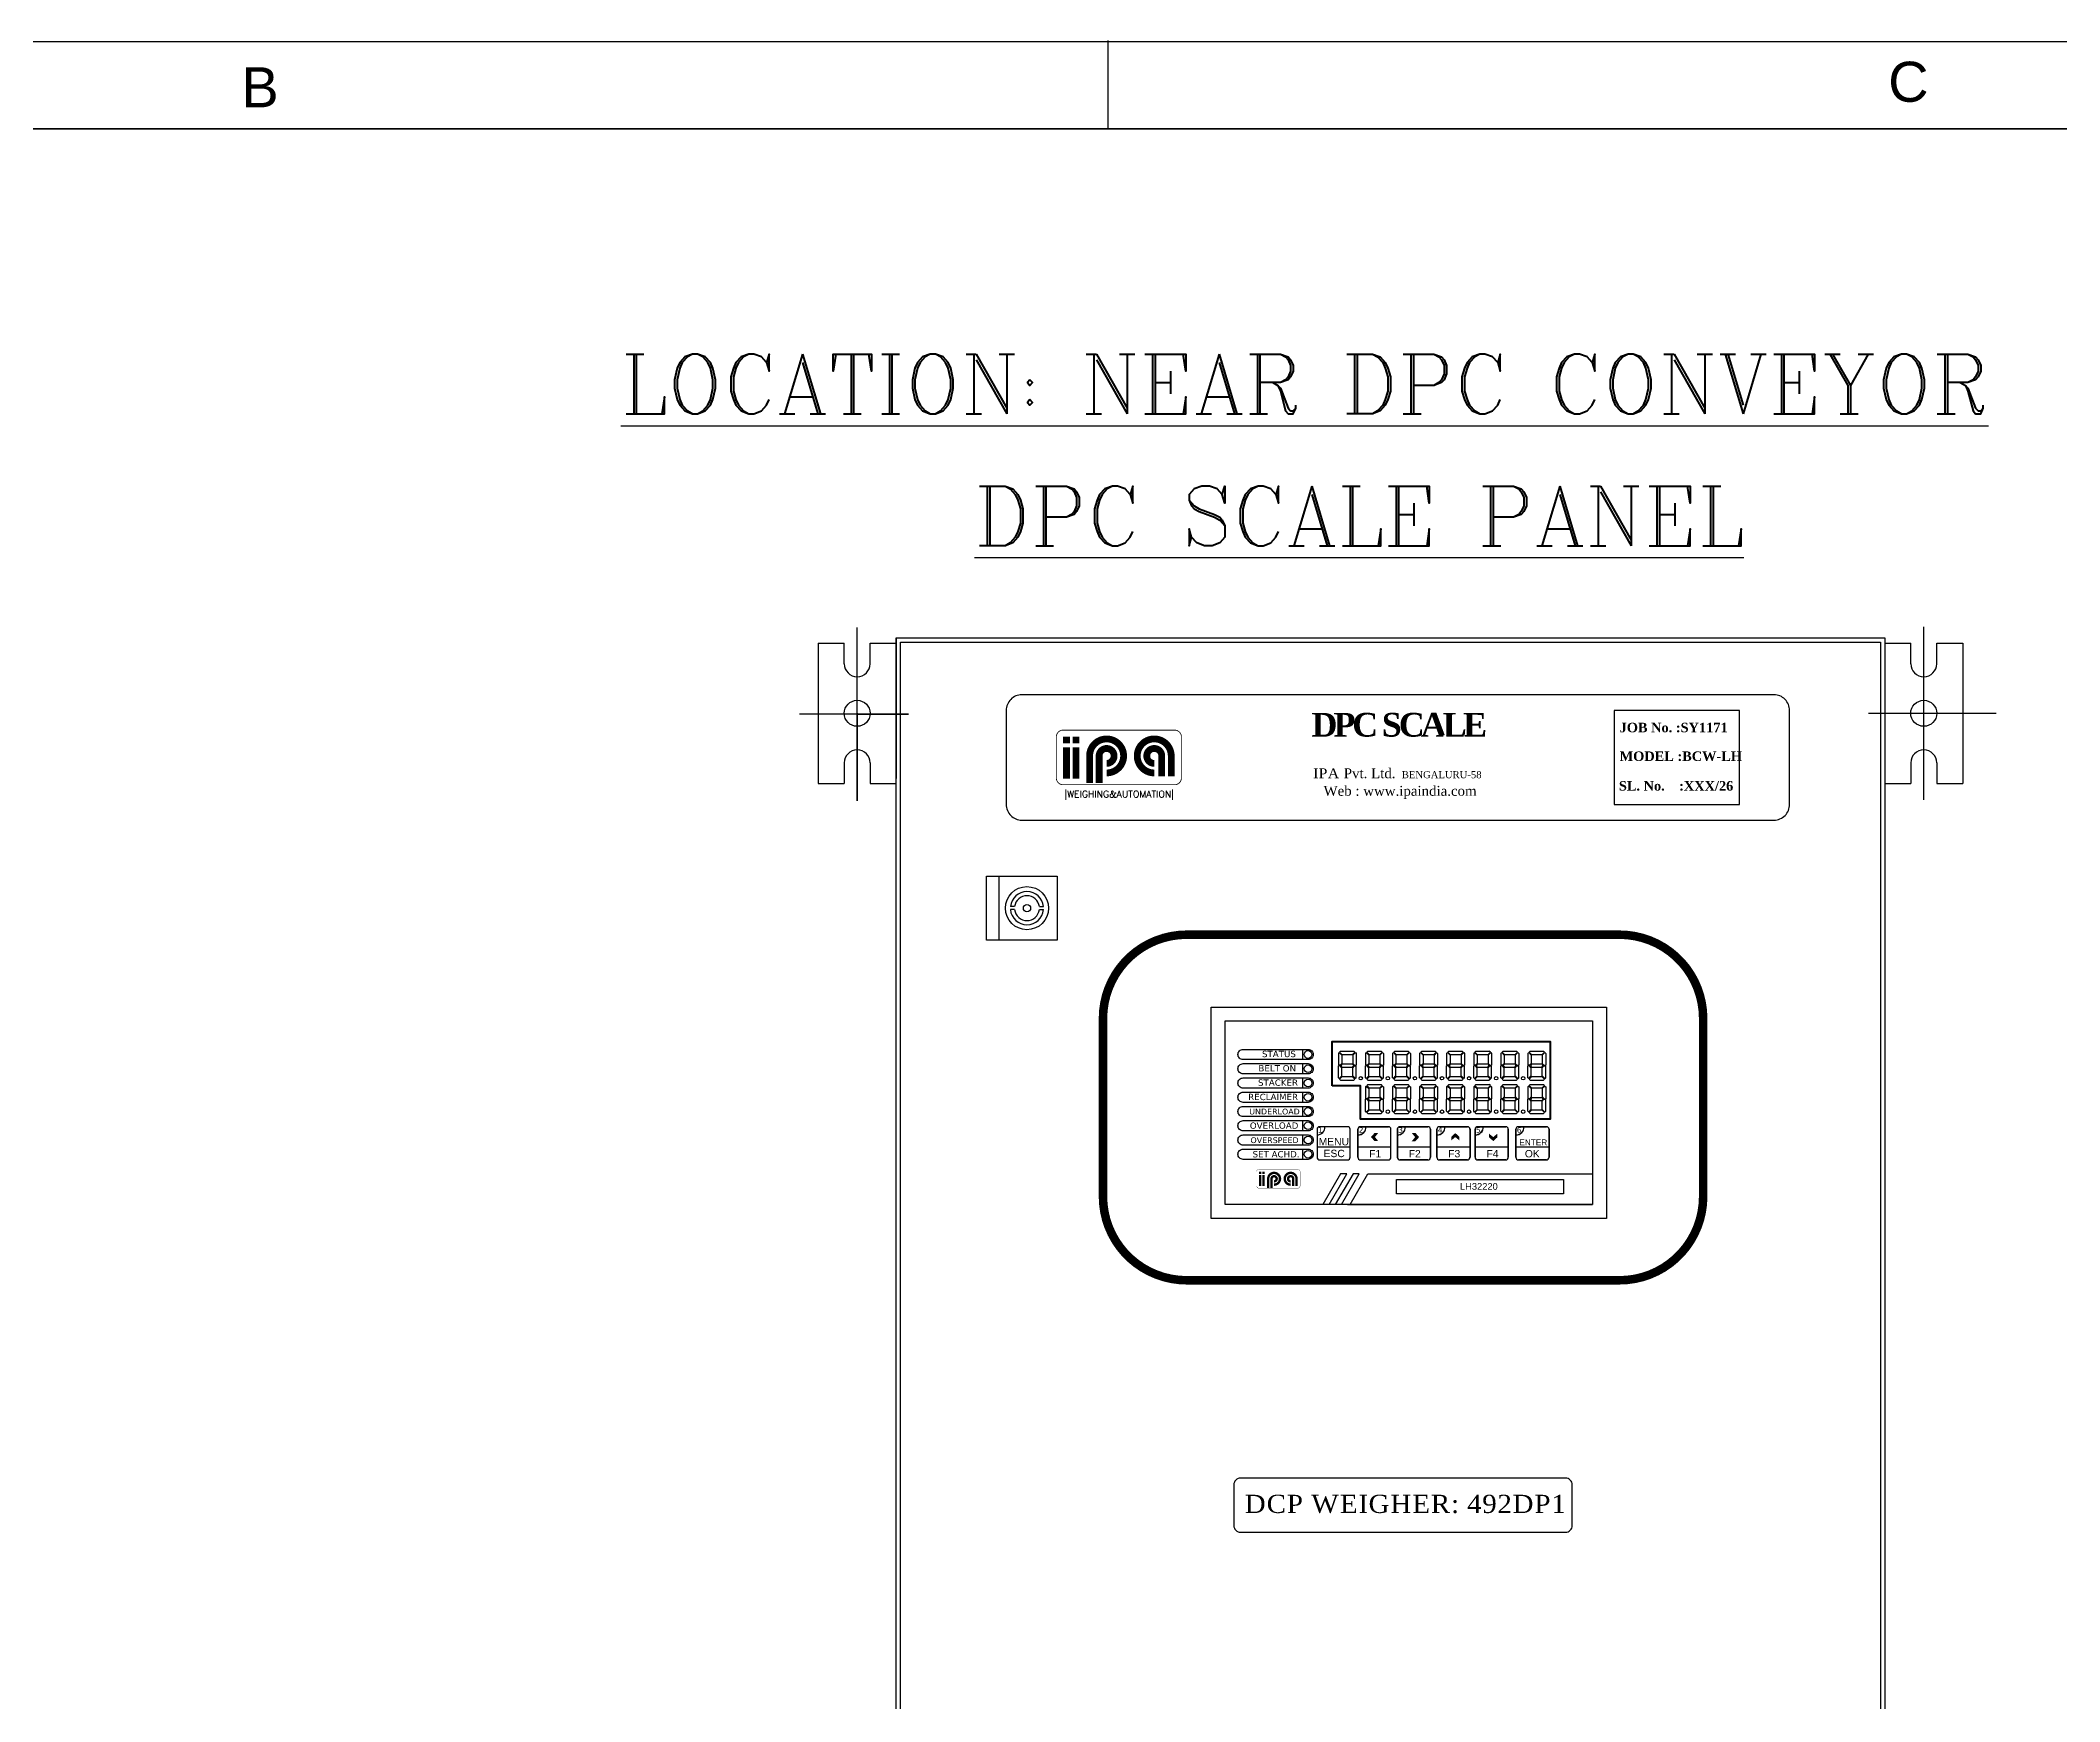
# Model space of a CAD drawing. Header units: inches. Extents: x 784 to 2184505, y 7 to 371504.
# Drawn here: x 123988 to 159122, y 165380 to 194290 of the extents above; entities that cross this region are included whole.
import ezdxf
from ezdxf.enums import TextEntityAlignment as Align

# ---------------------------------------------------------------- set-up
doc = ezdxf.new("R2010")
doc.units = ezdxf.units.IN
doc.header["$MEASUREMENT"] = 0
doc.layers.add('DRG', color=2, linetype='Continuous')
doc.layers.add('SHEET', color=10, linetype='Continuous')
doc.styles.add('ROMANC', font='romanc.shx', dxfattribs={"height": 5})
doc.styles.add('ROMANT', font='romant', dxfattribs={"width": 1.3, "height": 4})
doc.styles.get("Standard").update_dxf_attribs({"font": 'arial.ttf'})
doc.styles.add('STYLE1', font='verdana.TTF')

# ---------------------------------------------------------------- blocks, each defined once
blk = doc.blocks.new('zw$637E')
at = {"linetype": 'Continuous', "ltscale": 10}
h = blk.add_hatch(color=0, dxfattribs=at)
h.dxf.hatch_style = 1
h.paths.add_polyline_path([(5369, 2738), (5492, 2600), (5616, 2600), (5504, 2738), (5616, 2876), (5492, 2876)])
h = blk.add_hatch(color=0, dxfattribs=at)
h.dxf.hatch_style = 1
h.paths.add_polyline_path([(6989, 2736), (6866, 2874), (6742, 2874), (6855, 2736), (6742, 2598), (6866, 2598)])
h = blk.add_hatch(color=0, dxfattribs=at)
h.dxf.hatch_style = 1
h.paths.add_polyline_path([(8206, 2871), (8068, 2747), (8068, 2623), (8206, 2736), (8344, 2623), (8344, 2747)])
h = blk.add_hatch(color=0, dxfattribs=at)
h.dxf.hatch_style = 1
h.paths.add_polyline_path([(9481, 2602), (9619, 2726), (9619, 2850), (9481, 2737), (9343, 2850), (9343, 2726)])
for p, q in [((3084, 5343), (3084, 5686)), ((3084, 4863), (3084, 5206)), ((3084, 4384), (3084, 4727)), ((3084, 3905), (3084, 4248)), ((3084, 3425), (3084, 3768)), ((3084, 2946), (3084, 3289)), ((3084, 2467), (3084, 2810)), ((4928, 2999), (4928, 2817)), ((5013, 3085), (5195, 3085)), ((5195, 3085), (5956, 3085)), ((6042, 2056), (6042, 2999)), ((6257, 2999), (6257, 2817)), ((6342, 3085), (6524, 3085)), ((7586, 2999), (7586, 2817)), ((7671, 3085), (7853, 3085)), ((8872, 2999), (8872, 2817)), ((8957, 3085), (9139, 3085)), ((10244, 2999), (10244, 2817)), ((10329, 3085), (10511, 3085)), ((3084, 1987), (3084, 2330)), ((4670, 2399), (3556, 2399)), ((6042, 2399), (4928, 2399)), ((7371, 2399), (6257, 2399)), ((8700, 2399), (7586, 2399)), ((9986, 2399), (8872, 2399)), ((11358, 2399), (10244, 2399)), ((4672, 469), (5270, 1498)), ((5013, 1970), (5956, 1970)), ((5270, 1498), (12816, 1498)), ((4585, 469), (12816, 469))]:
    blk.add_line(p, q)
at = {"color": 242, "linetype": 'Continuous', "ltscale": 10}
for p, q in [((4303, 5579), (4273, 5549)), ((4273, 5549), (4273, 5150)), ((4303, 5579), (4390, 5491)), ((4316, 5593), (4350, 5626)), ((4316, 5593), (4405, 5505)), ((4350, 5626), (4799, 5626)), ((4390, 5491), (4390, 5213)), ((4743, 5505), (4405, 5505)), ((4832, 5593), (4743, 5505)), ((4845, 5579), (4759, 5491)), ((4759, 5491), (4759, 5213)), ((4832, 5593), (4799, 5626)), ((4845, 5579), (4876, 5549)), ((4876, 5549), (4876, 5150)), ((5213, 5579), (5183, 5549)), ((5183, 5549), (5183, 5150)), ((5213, 5579), (5300, 5491)), ((5227, 5593), (5260, 5626)), ((5227, 5593), (5315, 5505)), ((5260, 5626), (5709, 5626)), ((5300, 5491), (5300, 5213)), ((5654, 5505), (5315, 5505)), ((5742, 5593), (5654, 5505)), ((5756, 5579), (5669, 5491)), ((5669, 5491), (5669, 5213)), ((5742, 5593), (5709, 5626)), ((5756, 5579), (5786, 5549)), ((5786, 5549), (5786, 5150)), ((6123, 5579), (6093, 5549)), ((6093, 5549), (6093, 5150)), ((6123, 5579), (6210, 5491)), ((6137, 5593), (6170, 5626)), ((6137, 5593), (6225, 5505)), ((6170, 5626), (6619, 5626)), ((6210, 5491), (6210, 5213)), ((6564, 5505), (6225, 5505)), ((6653, 5593), (6564, 5505)), ((6666, 5579), (6579, 5491)), ((6579, 5491), (6579, 5213)), ((6653, 5593), (6619, 5626)), ((6666, 5579), (6696, 5549)), ((6696, 5549), (6696, 5150)), ((7034, 5579), (7004, 5549)), ((7004, 5549), (7004, 5150)), ((7034, 5579), (7121, 5491)), ((7047, 5593), (7081, 5626)), ((7047, 5593), (7136, 5505)), ((7081, 5626), (7530, 5626)), ((7121, 5491), (7121, 5213)), ((7474, 5505), (7136, 5505)), ((7563, 5593), (7474, 5505)), ((7577, 5579), (7490, 5491)), ((7490, 5491), (7490, 5213)), ((7563, 5593), (7530, 5626)), ((7577, 5579), (7607, 5549)), ((7607, 5549), (7607, 5150)), ((7944, 5579), (7914, 5549)), ((7914, 5549), (7914, 5150)), ((7944, 5579), (8031, 5491)), ((7958, 5593), (7991, 5626)), ((7958, 5593), (8046, 5505)), ((7991, 5626), (8440, 5626)), ((8031, 5491), (8031, 5213)), ((8385, 5505), (8046, 5505)), ((8473, 5593), (8385, 5505)), ((8487, 5579), (8400, 5491)), ((8400, 5491), (8400, 5213)), ((8473, 5593), (8440, 5626)), ((8487, 5579), (8517, 5549)), ((8517, 5549), (8517, 5150)), ((8854, 5579), (8824, 5549)), ((8824, 5549), (8824, 5150)), ((8854, 5579), (8941, 5491)), ((8868, 5593), (8901, 5626)), ((8868, 5593), (8957, 5505)), ((8901, 5626), (9350, 5626)), ((8941, 5491), (8941, 5213)), ((9295, 5505), (8957, 5505)), ((9384, 5593), (9295, 5505)), ((9397, 5579), (9310, 5491)), ((9310, 5491), (9310, 5213)), ((9384, 5593), (9350, 5626)), ((9397, 5579), (9427, 5549)), ((9427, 5549), (9427, 5150)), ((9765, 5579), (9735, 5549)), ((9735, 5549), (9735, 5150)), ((9765, 5579), (9852, 5491)), ((9778, 5593), (9812, 5626)), ((9778, 5593), (9867, 5505)), ((9812, 5626), (10261, 5626)), ((9852, 5491), (9852, 5213)), ((10205, 5505), (9867, 5505)), ((10294, 5593), (10205, 5505)), ((10308, 5579), (10221, 5491)), ((10221, 5491), (10221, 5213)), ((10294, 5593), (10261, 5626)), ((10308, 5579), (10338, 5549)), ((10338, 5549), (10338, 5150)), ((10675, 5579), (10645, 5549)), ((10645, 5549), (10645, 5150)), ((10675, 5579), (10762, 5491)), ((10689, 5593), (10722, 5626)), ((10689, 5593), (10777, 5505)), ((10722, 5626), (11171, 5626)), ((10762, 5491), (10762, 5213)), ((11116, 5505), (10777, 5505)), ((11204, 5593), (11116, 5505)), ((11218, 5579), (11131, 5491)), ((11131, 5491), (11131, 5213)), ((11204, 5593), (11171, 5626)), ((11218, 5579), (11248, 5549)), ((11248, 5549), (11248, 5150)), ((4332, 5150), (4273, 5150)), ((4332, 5132), (4273, 5132)), ((4273, 4733), (4273, 5132)), ((4303, 4703), (4390, 4791)), ((4316, 4689), (4405, 4777)), ((4390, 5213), (4332, 5150)), ((4390, 5069), (4332, 5132)), ((4405, 5195), (4356, 5141)), ((4405, 5087), (4356, 5141)), ((4390, 4791), (4390, 5069)), ((4405, 5195), (4743, 5195)), ((4405, 5087), (4743, 5087)), ((4405, 4777), (4743, 4777)), ((4743, 5195), (4792, 5141)), ((4743, 5087), (4792, 5141)), ((4832, 4689), (4743, 4777)), ((4759, 5213), (4816, 5150)), ((4759, 5069), (4816, 5132)), ((4759, 4791), (4759, 5069)), ((4845, 4703), (4759, 4791)), ((4816, 5150), (4876, 5150)), ((4816, 5132), (4876, 5132)), ((4876, 4733), (4876, 5132)), ((5243, 5150), (5183, 5150)), ((5243, 5132), (5183, 5132)), ((5183, 4733), (5183, 5132)), ((5213, 4703), (5300, 4791)), ((5227, 4689), (5315, 4777)), ((5300, 5213), (5243, 5150)), ((5300, 5069), (5243, 5132)), ((5315, 5195), (5267, 5141)), ((5315, 5087), (5267, 5141)), ((5300, 4791), (5300, 5069)), ((5315, 5195), (5654, 5195)), ((5315, 5087), (5654, 5087)), ((5315, 4777), (5654, 4777)), ((5654, 5195), (5702, 5141)), ((5654, 5087), (5702, 5141)), ((5742, 4689), (5654, 4777)), ((5669, 5213), (5726, 5150)), ((5669, 5069), (5726, 5132)), ((5669, 4791), (5669, 5069)), ((5756, 4703), (5669, 4791)), ((5726, 5150), (5786, 5150)), ((5726, 5132), (5786, 5132)), ((5786, 4733), (5786, 5132)), ((6153, 5150), (6093, 5150)), ((6153, 5132), (6093, 5132)), ((6093, 4733), (6093, 5132)), ((6123, 4703), (6210, 4791)), ((6137, 4689), (6225, 4777)), ((6210, 5213), (6153, 5150)), ((6210, 5069), (6153, 5132)), ((6225, 5195), (6177, 5141)), ((6225, 5087), (6177, 5141)), ((6210, 4791), (6210, 5069)), ((6225, 5195), (6564, 5195)), ((6225, 5087), (6564, 5087)), ((6225, 4777), (6564, 4777)), ((6564, 5195), (6613, 5141)), ((6564, 5087), (6613, 5141)), ((6653, 4689), (6564, 4777)), ((6579, 5213), (6636, 5150)), ((6579, 5069), (6636, 5132)), ((6579, 4791), (6579, 5069)), ((6666, 4703), (6579, 4791)), ((6636, 5150), (6696, 5150)), ((6636, 5132), (6696, 5132)), ((6696, 4733), (6696, 5132)), ((7064, 5150), (7004, 5150)), ((7064, 5132), (7004, 5132)), ((7004, 4733), (7004, 5132)), ((7034, 4703), (7121, 4791)), ((7047, 4689), (7136, 4777)), ((7121, 5213), (7064, 5150)), ((7121, 5069), (7064, 5132)), ((7136, 5195), (7087, 5141)), ((7136, 5087), (7087, 5141)), ((7121, 4791), (7121, 5069)), ((7136, 5195), (7474, 5195)), ((7136, 5087), (7474, 5087)), ((7136, 4777), (7474, 4777)), ((7474, 5195), (7523, 5141)), ((7474, 5087), (7523, 5141)), ((7563, 4689), (7474, 4777)), ((7490, 5213), (7547, 5150)), ((7490, 5069), (7547, 5132)), ((7490, 4791), (7490, 5069)), ((7577, 4703), (7490, 4791)), ((7547, 5150), (7607, 5150)), ((7547, 5132), (7607, 5132)), ((7607, 4733), (7607, 5132)), ((7974, 5150), (7914, 5150)), ((7974, 5132), (7914, 5132)), ((7914, 4733), (7914, 5132)), ((7944, 4703), (8031, 4791)), ((7958, 4689), (8046, 4777)), ((8031, 5213), (7974, 5150)), ((8031, 5069), (7974, 5132)), ((8046, 5195), (7998, 5141)), ((8046, 5087), (7998, 5141)), ((8031, 4791), (8031, 5069)), ((8046, 5195), (8385, 5195)), ((8046, 5087), (8385, 5087)), ((8046, 4777), (8385, 4777)), ((8385, 5195), (8433, 5141)), ((8385, 5087), (8433, 5141)), ((8473, 4689), (8385, 4777)), ((8400, 5213), (8457, 5150)), ((8400, 5069), (8457, 5132)), ((8400, 4791), (8400, 5069)), ((8487, 4703), (8400, 4791)), ((8457, 5150), (8517, 5150)), ((8457, 5132), (8517, 5132)), ((8517, 4733), (8517, 5132)), ((8884, 5150), (8824, 5150)), ((8884, 5132), (8824, 5132)), ((8824, 4733), (8824, 5132)), ((8854, 4703), (8941, 4791)), ((8868, 4689), (8957, 4777)), ((8941, 5213), (8884, 5150)), ((8941, 5069), (8884, 5132)), ((8957, 5195), (8908, 5141)), ((8957, 5087), (8908, 5141)), ((8941, 4791), (8941, 5069)), ((8957, 5195), (9295, 5195)), ((8957, 5087), (9295, 5087)), ((8957, 4777), (9295, 4777)), ((9295, 5195), (9344, 5141)), ((9295, 5087), (9344, 5141)), ((9384, 4689), (9295, 4777)), ((9310, 5213), (9367, 5150)), ((9310, 5069), (9367, 5132)), ((9310, 4791), (9310, 5069)), ((9397, 4703), (9310, 4791)), ((9367, 5150), (9427, 5150)), ((9367, 5132), (9427, 5132)), ((9427, 4733), (9427, 5132)), ((9795, 5150), (9735, 5150)), ((9795, 5132), (9735, 5132)), ((9735, 4733), (9735, 5132)), ((9765, 4703), (9852, 4791)), ((9778, 4689), (9867, 4777)), ((9852, 5213), (9795, 5150)), ((9852, 5069), (9795, 5132)), ((9867, 5195), (9818, 5141)), ((9867, 5087), (9818, 5141)), ((9852, 4791), (9852, 5069)), ((9867, 5195), (10205, 5195)), ((9867, 5087), (10205, 5087)), ((9867, 4777), (10205, 4777)), ((10205, 5195), (10254, 5141)), ((10205, 5087), (10254, 5141)), ((10294, 4689), (10205, 4777)), ((10221, 5213), (10278, 5150)), ((10221, 5069), (10278, 5132)), ((10221, 4791), (10221, 5069)), ((10308, 4703), (10221, 4791)), ((10278, 5150), (10338, 5150)), ((10278, 5132), (10338, 5132)), ((10338, 4733), (10338, 5132)), ((10705, 5150), (10645, 5150)), ((10705, 5132), (10645, 5132)), ((10645, 4733), (10645, 5132)), ((10675, 4703), (10762, 4791)), ((10689, 4689), (10777, 4777)), ((10762, 5213), (10705, 5150)), ((10762, 5069), (10705, 5132)), ((10777, 5195), (10729, 5141)), ((10777, 5087), (10729, 5141)), ((10762, 4791), (10762, 5069)), ((10777, 5195), (11116, 5195)), ((10777, 5087), (11116, 5087)), ((10777, 4777), (11116, 4777)), ((11116, 5195), (11164, 5141)), ((11116, 5087), (11164, 5141)), ((11204, 4689), (11116, 4777)), ((11131, 5213), (11188, 5150)), ((11131, 5069), (11188, 5132)), ((11131, 4791), (11131, 5069)), ((11218, 4703), (11131, 4791)), ((11188, 5150), (11248, 5150)), ((11188, 5132), (11248, 5132)), ((11248, 4733), (11248, 5132)), ((4303, 4703), (4273, 4733)), ((4316, 4689), (4350, 4656)), ((4350, 4656), (4799, 4656)), ((4832, 4689), (4799, 4656)), ((4845, 4703), (4876, 4733)), ((5213, 4703), (5183, 4733)), ((5213, 4454), (5183, 4423)), ((5183, 4423), (5183, 4024)), ((5213, 4454), (5300, 4365)), ((5227, 4689), (5260, 4656)), ((5227, 4467), (5260, 4501)), ((5227, 4467), (5315, 4379)), ((5300, 4087), (5243, 4024)), ((5260, 4656), (5709, 4656)), ((5260, 4501), (5709, 4501)), ((5300, 4365), (5300, 4087)), ((5654, 4379), (5315, 4379)), ((5742, 4467), (5654, 4379)), ((5756, 4454), (5669, 4365)), ((5669, 4365), (5669, 4087)), ((5669, 4087), (5726, 4024)), ((5742, 4689), (5709, 4656)), ((5742, 4467), (5709, 4501)), ((5756, 4703), (5786, 4733)), ((5756, 4454), (5786, 4423)), ((5786, 4423), (5786, 4024)), ((6123, 4703), (6093, 4733)), ((6123, 4454), (6093, 4423)), ((6093, 4423), (6093, 4024)), ((6123, 4454), (6210, 4365)), ((6137, 4689), (6170, 4656)), ((6137, 4467), (6170, 4501)), ((6137, 4467), (6225, 4379)), ((6210, 4087), (6153, 4024)), ((6170, 4656), (6619, 4656)), ((6170, 4501), (6619, 4501)), ((6210, 4365), (6210, 4087)), ((6564, 4379), (6225, 4379)), ((6653, 4467), (6564, 4379)), ((6666, 4454), (6579, 4365)), ((6579, 4365), (6579, 4087)), ((6579, 4087), (6636, 4024)), ((6653, 4689), (6619, 4656)), ((6653, 4467), (6619, 4501)), ((6666, 4703), (6696, 4733)), ((6666, 4454), (6696, 4423)), ((6696, 4423), (6696, 4024)), ((7034, 4703), (7004, 4733)), ((7034, 4454), (7004, 4423)), ((7004, 4423), (7004, 4024)), ((7034, 4454), (7121, 4365)), ((7047, 4689), (7081, 4656)), ((7047, 4467), (7081, 4501)), ((7047, 4467), (7136, 4379)), ((7121, 4087), (7064, 4024)), ((7081, 4656), (7530, 4656)), ((7081, 4501), (7530, 4501)), ((7121, 4365), (7121, 4087)), ((7474, 4379), (7136, 4379)), ((7563, 4467), (7474, 4379)), ((7577, 4454), (7490, 4365)), ((7490, 4365), (7490, 4087)), ((7490, 4087), (7547, 4024)), ((7563, 4689), (7530, 4656)), ((7563, 4467), (7530, 4501)), ((7577, 4703), (7607, 4733)), ((7577, 4454), (7607, 4423)), ((7607, 4423), (7607, 4024)), ((7944, 4703), (7914, 4733)), ((7944, 4454), (7914, 4423)), ((7914, 4423), (7914, 4024)), ((7944, 4454), (8031, 4365)), ((7958, 4689), (7991, 4656)), ((7958, 4467), (7991, 4501)), ((7958, 4467), (8046, 4379)), ((8031, 4087), (7974, 4024)), ((7991, 4656), (8440, 4656)), ((7991, 4501), (8440, 4501)), ((8031, 4365), (8031, 4087)), ((8385, 4379), (8046, 4379)), ((8473, 4467), (8385, 4379)), ((8487, 4454), (8400, 4365)), ((8400, 4365), (8400, 4087)), ((8400, 4087), (8457, 4024)), ((8473, 4689), (8440, 4656)), ((8473, 4467), (8440, 4501)), ((8487, 4703), (8517, 4733)), ((8487, 4454), (8517, 4423)), ((8517, 4423), (8517, 4024)), ((8854, 4703), (8824, 4733)), ((8854, 4454), (8824, 4423)), ((8824, 4423), (8824, 4024)), ((8854, 4454), (8941, 4365)), ((8868, 4689), (8901, 4656)), ((8868, 4467), (8901, 4501)), ((8868, 4467), (8957, 4379)), ((8941, 4087), (8884, 4024)), ((8901, 4656), (9350, 4656)), ((8901, 4501), (9350, 4501)), ((8941, 4365), (8941, 4087)), ((9295, 4379), (8957, 4379)), ((9384, 4467), (9295, 4379)), ((9397, 4454), (9310, 4365)), ((9310, 4365), (9310, 4087)), ((9310, 4087), (9367, 4024)), ((9384, 4689), (9350, 4656)), ((9384, 4467), (9350, 4501)), ((9397, 4703), (9427, 4733)), ((9397, 4454), (9427, 4423)), ((9427, 4423), (9427, 4024)), ((9765, 4703), (9735, 4733)), ((9765, 4454), (9735, 4423)), ((9735, 4423), (9735, 4024)), ((9765, 4454), (9852, 4365)), ((9778, 4689), (9812, 4656)), ((9778, 4467), (9812, 4501)), ((9778, 4467), (9867, 4379)), ((9852, 4087), (9795, 4024)), ((9812, 4656), (10261, 4656)), ((9812, 4501), (10261, 4501)), ((9852, 4365), (9852, 4087)), ((10205, 4379), (9867, 4379)), ((10294, 4467), (10205, 4379)), ((10308, 4454), (10221, 4365)), ((10221, 4365), (10221, 4087)), ((10221, 4087), (10278, 4024)), ((10294, 4689), (10261, 4656)), ((10294, 4467), (10261, 4501)), ((10308, 4703), (10338, 4733)), ((10308, 4454), (10338, 4423)), ((10338, 4423), (10338, 4024)), ((10675, 4703), (10645, 4733)), ((10675, 4454), (10645, 4423)), ((10645, 4423), (10645, 4024)), ((10675, 4454), (10762, 4365)), ((10689, 4689), (10722, 4656)), ((10689, 4467), (10722, 4501)), ((10689, 4467), (10777, 4379)), ((10762, 4087), (10705, 4024)), ((10722, 4656), (11171, 4656)), ((10722, 4501), (11171, 4501)), ((10762, 4365), (10762, 4087)), ((11116, 4379), (10777, 4379)), ((11204, 4467), (11116, 4379)), ((11218, 4454), (11131, 4365)), ((11131, 4365), (11131, 4087)), ((11131, 4087), (11188, 4024)), ((11204, 4689), (11171, 4656)), ((11204, 4467), (11171, 4501)), ((11218, 4703), (11248, 4733)), ((11218, 4454), (11248, 4423)), ((11248, 4423), (11248, 4024)), ((5243, 4024), (5183, 4024)), ((5243, 4007), (5183, 4007)), ((5183, 3608), (5183, 4007)), ((5213, 3577), (5183, 3608)), ((5213, 3577), (5300, 3665)), ((5227, 3564), (5315, 3651)), ((5227, 3564), (5260, 3530)), ((5300, 3944), (5243, 4007)), ((5260, 3530), (5709, 3530)), ((5315, 4069), (5267, 4015)), ((5315, 3962), (5267, 4015)), ((5300, 3665), (5300, 3944)), ((5315, 4069), (5654, 4069)), ((5315, 3962), (5654, 3962)), ((5315, 3651), (5654, 3651)), ((5654, 4069), (5702, 4015)), ((5654, 3962), (5702, 4015)), ((5742, 3564), (5654, 3651)), ((5669, 3944), (5726, 4007)), ((5669, 3665), (5669, 3944)), ((5756, 3577), (5669, 3665)), ((5742, 3564), (5709, 3530)), ((5726, 4024), (5786, 4024)), ((5726, 4007), (5786, 4007)), ((5756, 3577), (5786, 3608)), ((5786, 3608), (5786, 4007)), ((6153, 4024), (6093, 4024)), ((6153, 4007), (6093, 4007)), ((6093, 3608), (6093, 4007)), ((6123, 3577), (6093, 3608)), ((6123, 3577), (6210, 3665)), ((6137, 3564), (6225, 3651)), ((6137, 3564), (6170, 3530)), ((6210, 3944), (6153, 4007)), ((6170, 3530), (6619, 3530)), ((6225, 4069), (6177, 4015)), ((6225, 3962), (6177, 4015)), ((6210, 3665), (6210, 3944)), ((6225, 4069), (6564, 4069)), ((6225, 3962), (6564, 3962)), ((6225, 3651), (6564, 3651)), ((6564, 4069), (6613, 4015)), ((6564, 3962), (6613, 4015)), ((6653, 3564), (6564, 3651)), ((6579, 3944), (6636, 4007)), ((6579, 3665), (6579, 3944)), ((6666, 3577), (6579, 3665)), ((6653, 3564), (6619, 3530)), ((6636, 4024), (6696, 4024)), ((6636, 4007), (6696, 4007)), ((6666, 3577), (6696, 3608)), ((6696, 3608), (6696, 4007)), ((7064, 4024), (7004, 4024)), ((7064, 4007), (7004, 4007)), ((7004, 3608), (7004, 4007)), ((7034, 3577), (7004, 3608)), ((7034, 3577), (7121, 3665)), ((7047, 3564), (7136, 3651)), ((7047, 3564), (7081, 3530)), ((7121, 3944), (7064, 4007)), ((7081, 3530), (7530, 3530)), ((7136, 4069), (7087, 4015)), ((7136, 3962), (7087, 4015)), ((7121, 3665), (7121, 3944)), ((7136, 4069), (7474, 4069)), ((7136, 3962), (7474, 3962)), ((7136, 3651), (7474, 3651)), ((7474, 4069), (7523, 4015)), ((7474, 3962), (7523, 4015)), ((7563, 3564), (7474, 3651)), ((7490, 3944), (7547, 4007)), ((7490, 3665), (7490, 3944)), ((7577, 3577), (7490, 3665)), ((7563, 3564), (7530, 3530)), ((7547, 4024), (7607, 4024)), ((7547, 4007), (7607, 4007)), ((7577, 3577), (7607, 3608)), ((7607, 3608), (7607, 4007)), ((7974, 4024), (7914, 4024)), ((7974, 4007), (7914, 4007)), ((7914, 3608), (7914, 4007)), ((7944, 3577), (7914, 3608)), ((7944, 3577), (8031, 3665)), ((7958, 3564), (8046, 3651)), ((7958, 3564), (7991, 3530)), ((8031, 3944), (7974, 4007)), ((7991, 3530), (8440, 3530)), ((8046, 4069), (7998, 4015)), ((8046, 3962), (7998, 4015)), ((8031, 3665), (8031, 3944)), ((8046, 4069), (8385, 4069)), ((8046, 3962), (8385, 3962)), ((8046, 3651), (8385, 3651)), ((8385, 4069), (8433, 4015)), ((8385, 3962), (8433, 4015)), ((8473, 3564), (8385, 3651)), ((8400, 3944), (8457, 4007)), ((8400, 3665), (8400, 3944)), ((8487, 3577), (8400, 3665)), ((8473, 3564), (8440, 3530)), ((8457, 4024), (8517, 4024)), ((8457, 4007), (8517, 4007)), ((8487, 3577), (8517, 3608)), ((8517, 3608), (8517, 4007)), ((8884, 4024), (8824, 4024)), ((8884, 4007), (8824, 4007)), ((8824, 3608), (8824, 4007)), ((8854, 3577), (8824, 3608)), ((8854, 3577), (8941, 3665)), ((8868, 3564), (8957, 3651)), ((8868, 3564), (8901, 3530)), ((8941, 3944), (8884, 4007)), ((8901, 3530), (9350, 3530)), ((8957, 4069), (8908, 4015)), ((8957, 3962), (8908, 4015)), ((8941, 3665), (8941, 3944)), ((8957, 4069), (9295, 4069)), ((8957, 3962), (9295, 3962)), ((8957, 3651), (9295, 3651)), ((9295, 4069), (9344, 4015)), ((9295, 3962), (9344, 4015)), ((9384, 3564), (9295, 3651)), ((9310, 3944), (9367, 4007)), ((9310, 3665), (9310, 3944)), ((9397, 3577), (9310, 3665)), ((9384, 3564), (9350, 3530)), ((9367, 4024), (9427, 4024)), ((9367, 4007), (9427, 4007)), ((9397, 3577), (9427, 3608)), ((9427, 3608), (9427, 4007)), ((9795, 4024), (9735, 4024)), ((9795, 4007), (9735, 4007)), ((9735, 3608), (9735, 4007)), ((9765, 3577), (9735, 3608)), ((9765, 3577), (9852, 3665)), ((9778, 3564), (9867, 3651)), ((9778, 3564), (9812, 3530)), ((9852, 3944), (9795, 4007)), ((9812, 3530), (10261, 3530)), ((9867, 4069), (9818, 4015)), ((9867, 3962), (9818, 4015)), ((9852, 3665), (9852, 3944)), ((9867, 4069), (10205, 4069)), ((9867, 3962), (10205, 3962)), ((9867, 3651), (10205, 3651)), ((10205, 4069), (10254, 4015)), ((10205, 3962), (10254, 4015)), ((10294, 3564), (10205, 3651)), ((10221, 3944), (10278, 4007)), ((10221, 3665), (10221, 3944)), ((10308, 3577), (10221, 3665)), ((10294, 3564), (10261, 3530)), ((10278, 4024), (10338, 4024)), ((10278, 4007), (10338, 4007)), ((10308, 3577), (10338, 3608)), ((10338, 3608), (10338, 4007)), ((10705, 4024), (10645, 4024)), ((10705, 4007), (10645, 4007)), ((10645, 3608), (10645, 4007)), ((10675, 3577), (10645, 3608)), ((10675, 3577), (10762, 3665)), ((10689, 3564), (10777, 3651)), ((10689, 3564), (10722, 3530)), ((10762, 3944), (10705, 4007)), ((10722, 3530), (11171, 3530)), ((10777, 4069), (10729, 4015)), ((10777, 3962), (10729, 4015)), ((10762, 3665), (10762, 3944)), ((10777, 4069), (11116, 4069)), ((10777, 3962), (11116, 3962)), ((10777, 3651), (11116, 3651)), ((11116, 4069), (11164, 4015)), ((11116, 3962), (11164, 4015)), ((11204, 3564), (11116, 3651)), ((11131, 3944), (11188, 4007)), ((11131, 3665), (11131, 3944)), ((11218, 3577), (11131, 3665)), ((11204, 3564), (11171, 3530)), ((11188, 4024), (11248, 4024)), ((11188, 4007), (11248, 4007)), ((11218, 3577), (11248, 3608)), ((11248, 3608), (11248, 4007))]:
    blk.add_line(p, q, dxfattribs=at)
for points in [[(0, 7111), (13285, 7111), (13285, 0), (0, 0)], [(469, 6642), (12816, 6642), (12816, 469), (469, 469)], [(6226, 1313), (11839, 1313), (11839, 829), (6226, 829)]]:
    blk.add_lwpolyline(points, close=True)
for points in [[(1067, 5686), (3256, 5686, -0.414214), (3427, 5514, -0.414214), (3256, 5343), (1067, 5343, -0.414214), (896, 5514, -0.414214)], [(1067, 5686), (3256, 5686, -0.414214), (3427, 5514, -0.414214), (3256, 5343), (1067, 5343, -0.414214), (896, 5514, -0.414214)], [(1067, 5206), (3256, 5206, -0.414214), (3427, 5035, -0.414214), (3256, 4863), (1067, 4863, -0.414214), (896, 5035, -0.414214)], [(1067, 5206), (3256, 5206, -0.414214), (3427, 5035, -0.414214), (3256, 4863), (1067, 4863, -0.414214), (896, 5035, -0.414214)], [(1067, 4727), (3256, 4727, -0.414214), (3427, 4555, -0.414214), (3256, 4384), (1067, 4384, -0.414214), (896, 4555, -0.414214)], [(1067, 4727), (3256, 4727, -0.414214), (3427, 4555, -0.414214), (3256, 4384), (1067, 4384, -0.414214), (896, 4555, -0.414214)], [(1067, 4248), (3256, 4248, -0.414214), (3427, 4076, -0.414214), (3256, 3905), (1067, 3905, -0.414214), (896, 4076, -0.414214)], [(1067, 4248), (3256, 4248, -0.414214), (3427, 4076, -0.414214), (3256, 3905), (1067, 3905, -0.414214), (896, 4076, -0.414214)], [(1067, 3768), (3256, 3768, -0.414214), (3427, 3597, -0.414214), (3256, 3425), (1067, 3425, -0.414214), (896, 3597, -0.414214)], [(1067, 3768), (3256, 3768, -0.414214), (3427, 3597, -0.414214), (3256, 3425), (1067, 3425, -0.414214), (896, 3597, -0.414214)], [(1067, 3289), (3256, 3289, -0.414214), (3427, 3118, -0.414214), (3256, 2946), (1067, 2946, -0.414214), (896, 3118, -0.414214)], [(1067, 3289), (3256, 3289, -0.414214), (3427, 3118, -0.414214), (3256, 2946), (1067, 2946, -0.414214), (896, 3118, -0.414214)], [(1067, 2810), (3256, 2810, -0.414214), (3427, 2638, -0.414214), (3256, 2467), (1067, 2467, -0.414214), (896, 2638, -0.414214)], [(1067, 2810), (3256, 2810, -0.414214), (3427, 2638, -0.414214), (3256, 2467), (1067, 2467, -0.414214), (896, 2638, -0.414214)], [(1067, 2330), (3256, 2330, -0.414214), (3427, 2159, -0.414214), (3256, 1987), (1067, 1987, -0.414214), (896, 2159, -0.414214)], [(1067, 2330), (3256, 2330, -0.414214), (3427, 2159, -0.414214), (3256, 1987), (1067, 1987, -0.414214), (896, 2159, -0.414214)]]:
    blk.add_lwpolyline(points, format="xyb", close=True)
at = {"lineweight": 106}
blk.add_lwpolyline([(4070, 4456), (4070, 5956), (11401, 5956), (11401, 3341), (5013, 3341), (5013, 4456)], close=True, dxfattribs=at)
for points in [[(3556, 2817, 0.476071), (3823, 3085), (3641, 3085, 0.414214), (3556, 2999), (3556, 2817), (3556, 2056, 0.414214), (3641, 1970), (4585, 1970, 0.414214), (4670, 2056), (4670, 2999, 0.414214), (4585, 3085), (3823, 3085)], [(4928, 2817, 0.476071), (5195, 3085), (5013, 3085, 0.414214), (4928, 2999), (4928, 2817), (4928, 2056, 0.414214), (5013, 1970), (5956, 1970, 0.414214), (6042, 2056), (6042, 2999, 0.414214), (5956, 3085), (5195, 3085)], [(6257, 2817, 0.476071), (6524, 3085), (6342, 3085, 0.414214), (6257, 2999), (6257, 2817), (6257, 2056, 0.414214), (6342, 1970), (7285, 1970, 0.414214), (7371, 2056), (7371, 2999, 0.414214), (7285, 3085), (6524, 3085)], [(7586, 2817, 0.476071), (7853, 3085), (7671, 3085, 0.414214), (7586, 2999), (7586, 2817), (7586, 2056, 0.414214), (7671, 1970), (8614, 1970, 0.414214), (8700, 2056), (8700, 2999, 0.414214), (8614, 3085), (7853, 3085)], [(8872, 2817, 0.476071), (9139, 3085), (8957, 3085, 0.414214), (8872, 2999), (8872, 2817), (8872, 2056, 0.414214), (8957, 1970), (9901, 1970, 0.414214), (9986, 2056), (9986, 2999, 0.414214), (9901, 3085), (9139, 3085)], [(10244, 2817, 0.476071), (10511, 3085), (10329, 3085, 0.414214), (10244, 2999), (10244, 2817), (10244, 2056, 0.414214), (10329, 1970), (11272, 1970, 0.414214), (11358, 2056), (11358, 2999, 0.414214), (11272, 3085), (10511, 3085)]]:
    blk.add_lwpolyline(points, format="xyb")
for points in [[(4928, 2056), (4928, 2999)], [(6257, 2056), (6257, 2999)], [(6342, 3085), (7285, 3085)], [(7371, 2999), (7371, 2056)], [(7586, 2056), (7586, 2999)], [(7671, 3085), (8614, 3085)], [(8700, 2999), (8700, 2056)], [(8872, 2056), (8872, 2999)], [(8957, 3085), (9901, 3085)], [(9986, 2999), (9986, 2056)], [(10244, 2056), (10244, 2999)], [(10329, 3085), (11272, 3085)], [(11358, 2999), (11358, 2056)], [(3962, 469), (4558, 1498), (4349, 1498), (3748, 469)], [(4379, 469), (4976, 1498), (4766, 1498), (4166, 469)], [(7285, 1970), (6342, 1970)], [(8614, 1970), (7671, 1970)], [(9901, 1970), (8957, 1970)]]:
    blk.add_lwpolyline(points)
at = {"color": 250}
blk.add_lwpolyline([(11272, 1970), (10329, 1970)], dxfattribs=at)
for centre in [(3256, 5514), (3256, 5035), (3256, 4555), (3256, 4076), (3256, 3597), (3256, 3118), (3256, 2638), (3256, 2159)]:
    blk.add_circle(centre, 129)
at = {"color": 242, "linetype": 'Continuous', "ltscale": 10}
for centre in [(5027, 4715), (5938, 4715), (6848, 4715), (7758, 4715), (8669, 4715), (9579, 4715), (10489, 4715), (5938, 3590), (6848, 3590), (7758, 3590), (8669, 3590), (9579, 3590), (10489, 3590)]:
    blk.add_circle(centre, 57.5, dxfattribs=at)
for centre, radius, start, end in [((5013, 2999), 85.7, 90, 180), ((4953, 3059), 244, 264.08447, 5.91553), ((5956, 2999), 85.7, 0, 90), ((6342, 2999), 85.7, 90, 180), ((6282, 3059), 244, 264.08447, 5.91553), ((7285, 2999), 85.7, 0, 90), ((7671, 2999), 85.7, 90, 180), ((7611, 3059), 244, 264.08447, 5.91553), ((8614, 2999), 85.7, 0, 90), ((8957, 2999), 85.7, 90, 180), ((8897, 3059), 244, 264.08447, 5.91553), ((9901, 2999), 85.7, 0, 90), ((10329, 2999), 85.7, 90, 180), ((10269, 3059), 244, 264.08447, 5.91553), ((11272, 2999), 85.7, 0, 90), ((5013, 2056), 85.7, 180, 270), ((5956, 2056), 85.7, 270, 0), ((6342, 2056), 85.7, 180, 270), ((7285, 2056), 85.7, 270, 0), ((7671, 2056), 85.7, 180, 270), ((8614, 2056), 85.7, 270, 0), ((8957, 2056), 85.7, 180, 270), ((9901, 2056), 85.7, 270, 0), ((10329, 2056), 85.7, 180, 270), ((11272, 2056), 85.7, 270, 0)]:
    blk.add_arc(centre, radius, start, end)
at = {"layer": 'SHEET', "color": 150, "linetype": 'Continuous', "const_width": 9.52}
blk.add_lwpolyline([(2906, 1654), (1606, 1654, 0.414214), (1526, 1575), (1526, 1096, 0.414214), (1606, 1017), (2906, 1017, 0.414214), (2985, 1096), (2985, 1575, 0.414214)], format="xyb", close=True, dxfattribs=at)
at = {"layer": 'SHEET', "color": 150, "linetype": 'Continuous', "const_width": 79.4}
for points in [[(1645, 1493), (1645, 1572)], [(1645, 1096), (1645, 1461)], [(1756, 1493), (1756, 1572)], [(1756, 1096), (1756, 1461)], [(1914, 1017), (1914, 1334)]]:
    blk.add_lwpolyline(points, dxfattribs=at)
for points in [[(1914, 1334, -2.414214), (2113, 1136, 0.048516)], [(2026, 1017), (2026, 1334, -2.414214), (2113, 1247, 1.711817)], [(2867, 1096), (2867, 1334, 2.414214), (2668, 1136, 0.362037)], [(2756, 1096), (2756, 1334, 2.414214), (2668, 1247, 0.312193)]]:
    blk.add_lwpolyline(points, format="xyb", dxfattribs=at)
at = {"color": 0, "linetype": 'Continuous', "ltscale": 10, "style": 'STYLE1'}
for s, height, p in [('STATUS', 212.7, (1705, 5426)), ('BELT ON', 212.7, (1584, 4944)), ('RECLAIMER', 212.7, (1240, 3980)), ('STACKER', 212.7, (1571, 4462)), ('UNDERLOAD', 194.3, (1276, 3498)), ('OVERLOAD', 212.7, (1296, 3016)), ('OVERSPEED', 194.3, (1318, 2535)), ('SET ACHD.', 212.7, (1388, 2053))]:
    blk.add_text(s, height=height, dxfattribs=at).set_placement(p)
at = {"color": 255, "linetype": 'Continuous', "ltscale": 10, "style": 'STYLE1'}
for s, p in [('1', (3586, 2885)), ('2', (4958, 2885)), ('3', (6287, 2885)), ('4', (7616, 2885)), ('5', (8902, 2885)), ('6', (10274, 2885))]:
    blk.add_text(s, height=180, dxfattribs=at).set_placement(p)
at = {"color": 255}
for s, height, p in [('MENU', 247.5, (3612, 2459)), ('ESC', 247.5, (3777, 2062)), ('F1', 247.5, (5311, 2054)), ('F2', 247.5, (6640, 2054)), ('F3', 247.5, (7969, 2054)), ('F4', 247.5, (9255, 2054)), ('ENTER', 198, (10360, 2459)), ('OK', 247.5, (10544, 2054))]:
    blk.add_text(s, height=height, dxfattribs=at).set_placement(p)
at = {"insert": (6488, 1190), "char_height": 224.4, "width": 5019.22, "attachment_point": 1}
blk.add_mtext('\\pxqc;{\\C0;LH32220}', dxfattribs=at)

msp = doc.modelspace()

# ---------------------------------------------------------------- linework, layer by layer
at = {"color": 251, "ltscale": 20}
for p, q in [((137521.56353, 183800.98473, 6066.45786), (137521.56353, 181356.82909, 6066.45786)), ((137521.56353, 183800.98473, 6066.45786), (137974.18494, 183800.98473, 6066.45786)), ((137974.18494, 183441.92601, 6066.45786), (137974.18494, 183800.98473, 6066.45786)), ((138200.41051, 181057.46494, 6066.45786), (138200.41051, 184072.31371, 6066.45786)), ((138426.80636, 183441.92601, 6066.45786), (138426.80636, 183800.98473, 6066.45786)), ((138426.80636, 183800.98473, 6066.45786), (138879.42777, 183800.98473, 6066.45786)), ((138879.42777, 183891.50901, 6066.45786), (138879.42777, 181447.35338, 6066.45786)), ((156079.04149, 183891.50901, 6066.45786), (156079.04149, 181447.35338, 6066.45786)), ((156079.04149, 183800.98473, 6066.45786), (156531.66291, 183800.98473, 6066.45786)), ((156531.66291, 183441.92601, 6066.45786), (156531.66291, 183800.98473, 6066.45786)), ((156757.88847, 181071.48253, 6066.45786), (156757.88847, 184086.33129, 6066.45786)), ((156984.28432, 183441.92601, 6066.45786), (156984.28432, 183800.98473, 6066.45786)), ((156984.28432, 183800.98473, 6066.45786), (157436.90573, 183800.98473, 6066.45786)), ((157436.90573, 183800.98473, 6066.45786), (157436.90573, 181356.82909, 6066.45786)), ((139093.63877, 182564.88932, 6066.45786), (137198.72383, 182564.88932, 6066.45786)), ((138200.41051, 182578.90691, 6066.45786), (138200.41051, 181057.46494, 6066.45786)), ((138200.41051, 182564.88932, 6066.45786), (139093.63877, 182564.88932, 6066.45786)), ((155796.5697, 182578.90691, 6066.45786), (158018.7506, 182578.90691, 6066.45786)), ((137974.18494, 181715.88781, 6066.45786), (137974.18494, 181356.82909, 6066.45786)), ((138426.80636, 181715.88781, 6066.45786), (138426.80636, 181356.82909, 6066.45786)), ((156531.66291, 181715.88781, 6066.45786), (156531.66291, 181356.82909, 6066.45786)), ((156984.28432, 181715.88781, 6066.45786), (156984.28432, 181356.82909, 6066.45786)), ((137521.56353, 181356.82909, 6066.45786), (137974.18494, 181356.82909, 6066.45786)), ((138426.80636, 181356.82909, 6066.45786), (138879.42777, 181356.82909, 6066.45786)), ((156079.04149, 181356.82909, 6066.45786), (156531.66291, 181356.82909, 6066.45786)), ((156984.28432, 181356.82909, 6066.45786), (157436.90573, 181356.82909, 6066.45786))]:
    msp.add_line(p, q, dxfattribs=at)
for p, q in [((140665.85362, 179745.83041, -339.72164), (140665.85362, 178630.90771, -339.72164)), ((140939.32866, 179214.68477, -339.72164), (140866.38042, 179214.68477, -339.72164)), ((141369.71427, 179214.68477, -339.72164), (141442.66251, 179214.68477, -339.72164)), ((140939.24205, 179162.77154, -339.72164), (140866.31573, 179162.77154, -339.72164)), ((141369.80088, 179162.77154, -339.72164), (141442.7272, 179162.77154, -339.72164))]:
    msp.add_line(p, q)
at = {"color": 0, "ltscale": 20, "elevation": 6066.45786}
for points in [[(138879.42777, 183891.50901), (156079.04149, 183891.50901), (156079.04149, 156734.22419), (138879.42777, 156734.22419)], [(138951.8472, 183819.08958), (156006.62207, 183819.08958), (156006.62207, 156806.64361), (138951.8472, 156806.64361)]]:
    msp.add_lwpolyline(points, close=True, dxfattribs=at)
at = {"linetype": 'ByBlock', "ltscale": 100}
for points, elevation in [([(141065.26382, 180720.90382), (154151.75719, 180720.90382, 0.4142135624), (154424.39247, 180993.5391), (154424.39247, 182629.35077, 0.4142135624), (154151.75719, 182901.98605), (141065.26382, 182901.98605, 0.4142135624), (140792.62854, 182629.35077), (140792.62854, 180993.5391, 0.4142135624)], -408188.41043), ([(144871.71285, 168327.14099), (150525.07799, 168327.14099, 0.4142135624), (150642.85643, 168444.91943), (150642.85643, 169151.59007, 0.4142135624), (150525.07799, 169269.36852), (144871.71285, 169269.36852, 0.4142135624), (144753.93441, 169151.59007), (144753.93441, 168444.91943, 0.4142135624)], 6066.45786)]:
    msp.add_lwpolyline(points, format="xyb", close=True, dxfattribs=dict(at, elevation=elevation))
at = {"ltscale": 100, "elevation": -408188.41043}
msp.add_lwpolyline([(151371.94499, 180993.5391), (153553.02722, 180993.5391), (153553.02722, 182629.35077), (151371.94499, 182629.35077)], close=True, dxfattribs=at)
at = {"color": 7, "const_width": 14.20969, "elevation": -408188.41043}
msp.add_lwpolyline([(143723.25397, 182286.91455), (141783.25277, 182286.91455, 0.4142135624), (141664.83871, 182168.50049), (141664.83871, 181454.38939, 0.4142135624), (141783.25277, 181335.97533), (143723.25397, 181335.97533, 0.4142135624), (143841.66803, 181454.38939), (143841.66803, 182168.50049, 0.4142135624)], format="xyb", close=True, dxfattribs=at)
at = {"color": 7, "const_width": 118.41406, "elevation": -408188.41043}
for points in [[(141841.31332, 182054.32678), (141841.31332, 182172.74084)], [(141841.31332, 181441.81849), (141841.31332, 181986.52316)], [(142007.093, 182054.32678), (142007.093, 182172.74084)], [(142007.093, 181441.81849), (142007.093, 181986.52316)], [(142243.92112, 181363.67275), (142243.92112, 181837.32898)]]:
    msp.add_lwpolyline(points, dxfattribs=at)
for points in [[(142243.92112, 181837.32898, -2.4142135624), (142539.95627, 181541.29383)], [(142409.7008, 181363.67275), (142409.7008, 181837.32898, -2.4142135624), (142539.95627, 181707.07352)], [(143664.88983, 181482.0868), (143664.88983, 181837.32898, 2.4142135624), (143368.85468, 181541.29383)], [(143499.11015, 181482.0868), (143499.11015, 181837.32898, 2.4142135624), (143368.85468, 181707.07352)]]:
    msp.add_lwpolyline(points, format="xyb", dxfattribs=at)
at = {"elevation": -339.72164}
msp.add_lwpolyline([(140450.84358, 179745.83041), (141678.3761, 179745.83041), (141678.3761, 178630.90771), (140450.84358, 178630.90771)], close=True, dxfattribs=at)
at = {"color": 251, "ltscale": 20}
for centre in [(138200.41051, 182578.90691, 6066.45786), (156757.88847, 182578.90691, 6066.45786)]:
    msp.add_circle(centre, 226.31071, dxfattribs=at)
for radius in [374.75267, 63.29833]:
    msp.add_circle((141154.52146, 179188.36906, -339.72164), radius)
for centre, start, end in [((138200.49565, 183441.92601, 6066.45786), 180, 0), ((156757.97361, 183441.92601, 6066.45786), 180, 0), ((138200.49565, 181715.88781, 6066.45786), 0, 180), ((156757.97361, 181715.88781, 6066.45786), 0, 180)]:
    msp.add_arc(centre, 226.31071, start, end, dxfattribs=at)
for radius, start, end in [(289.34025, 5.218303772, 174.781696228), (216.7959, 6.972024192, 173.027975808), (289.34025, 185.075512061, 354.924487939), (216.7959, 186.780844572, 353.219155428)]:
    msp.add_arc((141154.52146, 179188.36906, -339.72164), radius, start, end)
at = {"layer": 'DRG', "color": 7, "const_width": 148.19717, "elevation": 6066.45786}
for points in [[(143934.09463, 178726.71087, 0.4142135624), (142476.94593, 177269.56218, 0.4142135624)], [(152919.8449, 177269.56218, 0.4142135624), (151462.69621, 178726.71087, 0.4142135624)], [(142476.94593, 174169.47204, 0.4142135624), (143934.09463, 172712.32335, 0.4142135624)], [(151462.69621, 172712.32335, 0.4142135624), (152919.8449, 174169.47204, 0.4142135624)]]:
    msp.add_lwpolyline(points, format="xyb", dxfattribs=at)
for points in [[(151462.69621, 178726.71087), (143934.09463, 178726.71087)], [(142476.94593, 177269.56218), (142476.94593, 174169.47204)], [(152919.8449, 174169.47204), (152919.8449, 177269.56218)], [(151462.69621, 172712.32335), (143934.09463, 172712.32335)]]:
    msp.add_lwpolyline(points, dxfattribs=at)
at = {"layer": 'SHEET', "color": 0, "linetype": 'Continuous'}
msp.add_line((142568.18017, 192748.30624, 12132.91572), (142568.18017, 194289.66212, 12132.91572), dxfattribs=at)
at = {"layer": 'SHEET', "color": 124, "linetype": 'Continuous', "true_color": 0x00a183}
for p, q in [((82807.30919, 192748.30624, 12132.91572), (203567.61843, 192748.30624, 12132.91572)), ((82807.30919, 192748.30624, 12132.91572), (203567.61843, 192748.30624, 12132.91572)), ((82807.30919, 192748.30624, 12132.91572), (203567.61843, 192748.30624, 12132.91572)), ((203567.61843, 192748.30624, 12132.91572), (82807.30919, 192748.30624, 12132.91572))]:
    msp.add_line(p, q, dxfattribs=at)
at = {"layer": 'SHEET', "color": 124, "linetype": 'Continuous', "true_color": 0x00a183, "elevation": 12132.91572}
msp.add_lwpolyline([(205115.82752, 102788.47582), (76614.47282, 102788.47582), (76614.47282, 194269.90309), (205115.82752, 194269.90309)], close=True, dxfattribs=at)

# ---------------------------------------------------------------- block references
at = {"xscale": 0.5174400000000001, "yscale": 0.5174400000000001, "zscale": 0.5174400000000001}
msp.add_blockref('zw$637E', (144361.24721, 173788.43585, 6066.45786), dxfattribs=at)

# ---------------------------------------------------------------- texts
at = {"style": 'ROMANC'}
for s, p in [('%%ULOCATION: NEAR DPC CONVEYOR', (134090.02742, 187792.08482, 6066.45786)), ('%%UDPC SCALE PANEL', (140238.60552, 185495.48215, 6066.45786))]:
    msp.add_text(s, height=1037.7329945, dxfattribs=at).set_placement(p)
at = {"color": 7, "style": 'ROMANC'}
msp.add_text('|WEIGHING&AUTOMATION|', height=117.7539424, dxfattribs=at).set_placement((142758.52724, 181165.15133, -408188.41043), align=Align.MIDDLE)
at = {"color": 0, "ltscale": 20, "insert": (144204.51697, 182586.79078, -408188.41043), "char_height": 413.298533, "width": 6794.4852669, "attachment_point": 1, "style": 'ROMANT'}
msp.add_mtext('\\pxqc;{\\fTimes New Roman|b1|i0|c0|p0;\\T0.8;DPC SCALE}', dxfattribs=at)
at = {"ltscale": 20, "char_height": 165.3194132, "attachment_point": 1}
for s, insert, width in [('{\\fTimes New Roman|b1|i0|c0|p0;JOB No. :SY1171', (151466.14656, 182414.57641, -408188.41043), 2023.7229425), ('{\\fTimes New Roman|b1|i0|c0|p0;MODEL :BCW-LH}', (151466.14656, 181915.70021, -408188.41043), 2111.5201918), ('{\\fTimes New Roman|b1|i0|c0|p0;SL. No.    :XXX/26}', (151453.57191, 181399.53265, -408188.41043), 2023.7229425)]:
    msp.add_mtext(s, dxfattribs=dict(at, insert=insert, width=width))
at = {"attachment_point": 1}
for s, insert, char_height, width in [('\\pxqc;{\\fTimes New Roman|b0|i0|c0|p34;\\W1.05;\\T1.05;IPA \\W1;\\T1;Pvt. Ltd.\\Ftxt.shx|c0;\\H0.71429x; \\fTimes New Roman|b0|i0|c0|p0;BENGALURU-58}', (146058.19275, 181621.36906, -408188.41043), 171.58438048, 3082.5157005), ('\\pxqc;{\\fTimes New Roman|b0|i0|c0|p0;Web : www.ipaindia.com}', (146332.68917, 181315.56336, -408188.41043), 171.5843805, 2627.8752003), ('\\pxqc;{\\fTimes New Roman|b0|i0|c0|p34;\\W1.05;\\T1.05;DCP WEIGHER: 492DP1}', (144470.45257, 168979.75536, 6066.45786), 316.8, 6545.5482892)]:
    msp.add_mtext(s, dxfattribs=dict(at, insert=insert, char_height=char_height, width=width))
at = {"layer": 'SHEET', "color": 0, "linetype": 'Continuous'}
for s, p in [('B', (127486.05306, 193124.57717, 12132.91572)), ('C', (156139.39186, 193221.28444, 12132.91572))]:
    msp.add_text(s, height=696.69409, dxfattribs=at).set_placement(p)

doc.saveas('drawing.dxf')
